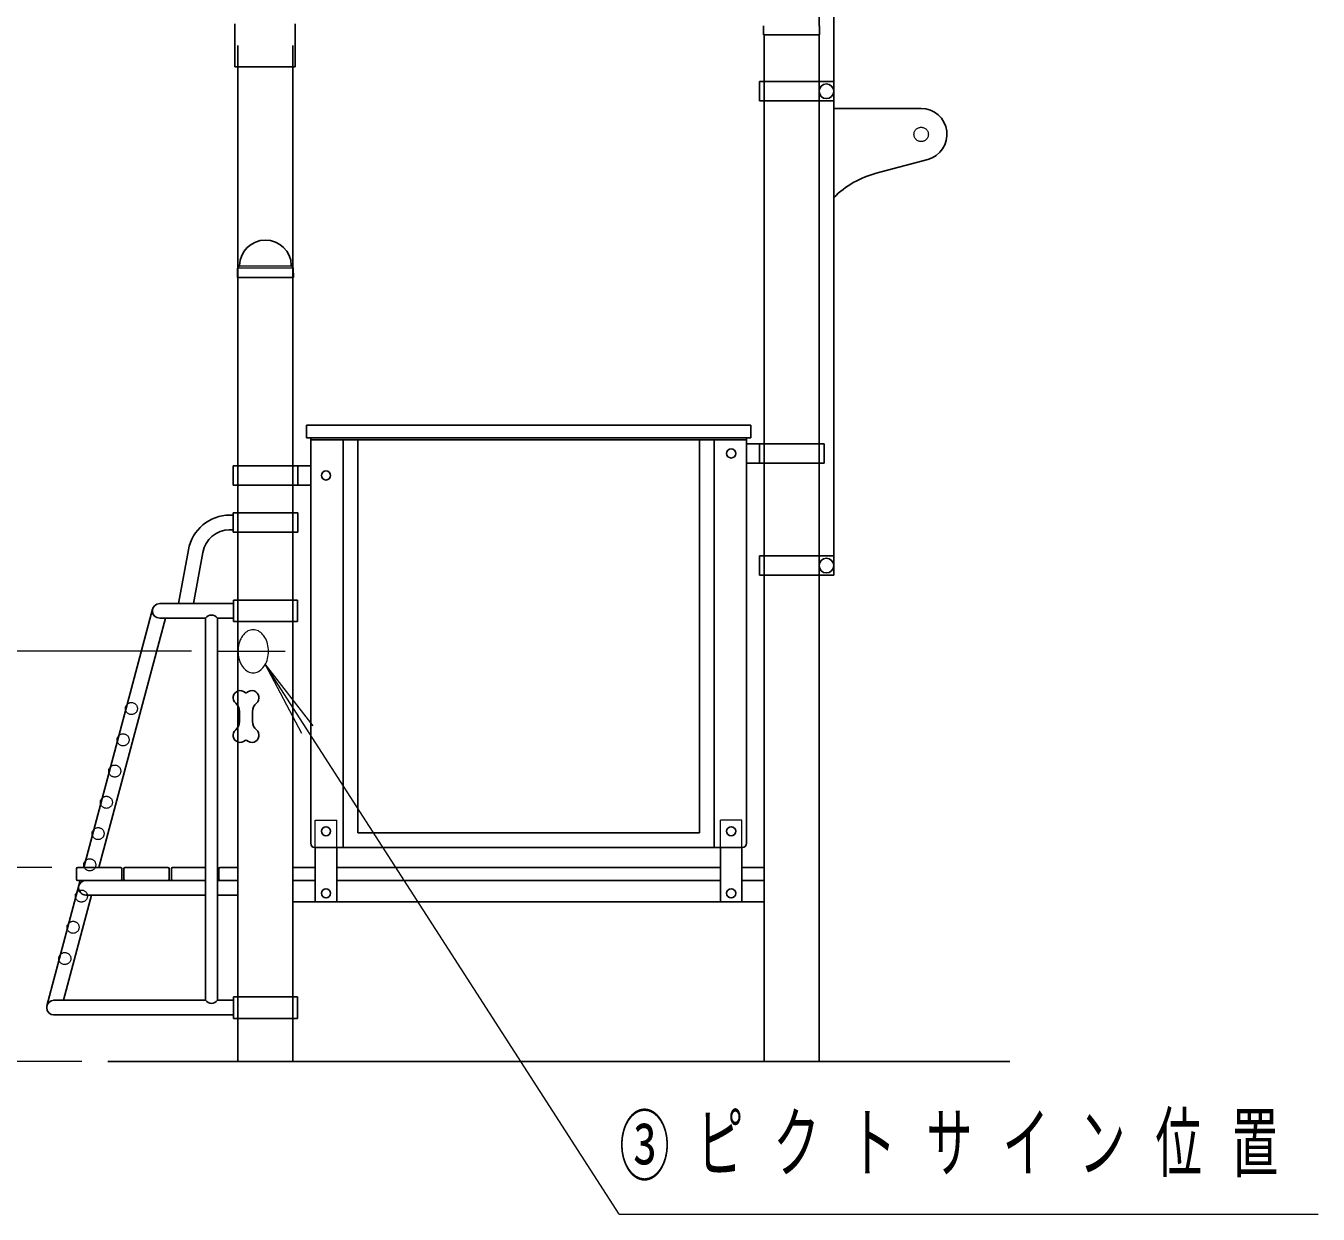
# Model space of a CAD drawing. Units: millimetres on the paper. Extents: x -365 to 0, y -26 to 257.
# Drawn here: x -334.36 to -284.43, y 47.19 to 93.12 of the extents above; entities that cross this region are included whole.
import ezdxf
from ezdxf.enums import TextEntityAlignment as Align

# ---------------------------------------------------------------- set-up
doc = ezdxf.new("R2010")
doc.units = ezdxf.units.MM
for name, pattern in [('USER1', [4.5, 2.5, -2]), ('USER2', [6, 3, -1, 1, -1]), ('USER3', [8, 3, -1, 1, -1, 1, -1])]:
    doc.linetypes.add(name, pattern=pattern)
doc.layers.add('LY_1', color=7, linetype='Continuous', lineweight=13)
doc.styles.add('ＭＳ ゴシック', font='')
doc.styles.get('ＭＳ ゴシック').set_extended_font_data('MS Gothic')

msp = doc.modelspace()

# ---------------------------------------------------------------- linework, layer by layer
at = {"layer": 'LY_1', "lineweight": 25}
for p, q in [((-303.709, 93.106), (-303.709, 102.946)), ((-303.142, 71.879), (-303.142, 102.946)), ((-326.276, 93.192), (-326.276, 91.526)), ((-323.946, 93.192), (-323.946, 91.526)), ((-305.861, 92.778), (-305.854, 93.117)), ((-303.694, 92.778), (-303.701, 93.117)), ((-305.853, 92.77), (-303.703, 92.77)), ((-305.826, 53.064), (-305.826, 92.77)), ((-303.71, 53.064), (-303.71, 92.77)), ((-326.16, 53.064), (-326.16, 92.359)), ((-324.043, 53.064), (-324.043, 92.359)), ((-326.276, 91.526), (-323.946, 91.526)), ((-303.142, 90.963), (-306.017, 90.963)), ((-306.017, 90.213), (-306.017, 90.963)), ((-303.142, 90.213), (-306.017, 90.213)), ((-299.767, 89.921), (-303.142, 89.921)), ((-299.509, 87.955), (-301.51, 87.419)), ((-326.185, 83.396), (-326.178, 83.735)), ((-326.176, 83.388), (-324.026, 83.388)), ((-326.158, 83.781), (-326.116, 83.823)), ((-324.044, 83.781), (-324.087, 83.823)), ((-324.018, 83.396), (-324.025, 83.735)), ((-323.518, 77.688), (-323.518, 77.188)), ((-323.518, 77.688), (-306.351, 77.688)), ((-306.351, 77.688), (-306.351, 77.188)), ((-323.518, 77.188), (-306.351, 77.188)), ((-323.351, 77.188), (-323.351, 61.521)), ((-323.351, 77.113), (-306.518, 77.113)), ((-322.101, 77.113), (-322.101, 61.354)), ((-321.535, 77.113), (-321.535, 61.921)), ((-308.335, 77.113), (-308.335, 61.921)), ((-307.768, 77.113), (-307.768, 61.354)), ((-306.518, 77.188), (-306.518, 61.521)), ((-306.518, 76.963), (-303.518, 76.963)), ((-306.018, 76.963), (-306.018, 76.213)), ((-303.518, 76.963), (-303.518, 76.213)), ((-326.351, 76.113), (-323.351, 76.113)), ((-326.351, 76.113), (-326.351, 75.363)), ((-323.851, 76.113), (-323.851, 75.363)), ((-306.518, 76.213), (-303.518, 76.213)), ((-326.351, 75.363), (-323.351, 75.363)), ((-326.507, 74.204), (-326.351, 74.204)), ((-326.351, 74.296), (-323.851, 74.296)), ((-326.351, 74.296), (-326.351, 73.546)), ((-323.851, 74.296), (-323.851, 73.546)), ((-326.507, 73.638), (-326.351, 73.638)), ((-326.351, 73.546), (-323.851, 73.546)), ((-328.46, 70.788), (-328.071, 72.862)), ((-327.884, 70.788), (-327.513, 72.766)), ((-303.142, 72.629), (-306.017, 72.629)), ((-306.017, 71.879), (-306.017, 72.629)), ((-303.142, 71.879), (-306.017, 71.879)), ((-326.334, 70.088), (-326.334, 70.921)), ((-326.334, 70.921), (-323.867, 70.921)), ((-323.867, 70.088), (-323.867, 70.921)), ((-332.118, 60.588), (-329.458, 70.577)), ((-329.184, 70.788), (-326.334, 70.788)), ((-331.532, 60.588), (-328.966, 70.221)), ((-329.184, 70.221), (-327.411, 70.221)), ((-327.411, 55.454), (-327.411, 70.221)), ((-326.957, 55.454), (-326.957, 70.221)), ((-326.957, 70.221), (-326.334, 70.221)), ((-326.334, 70.088), (-323.867, 70.088)), ((-326.099, 66.614), (-326.099, 66.228)), ((-325.599, 66.614), (-325.599, 66.228)), ((-321.535, 61.921), (-308.335, 61.921)), ((-323.185, 61.354), (-306.685, 61.354)), ((-323.179, 59.254), (-323.179, 61.354)), ((-322.346, 59.254), (-322.346, 61.354)), ((-307.524, 59.254), (-307.524, 61.354)), ((-306.69, 59.254), (-306.69, 61.354)), ((-332.401, 60.538), (-332.401, 60.138)), ((-330.701, 60.588), (-332.351, 60.588)), ((-330.651, 60.138), (-330.651, 60.538)), ((-330.567, 60.538), (-330.567, 60.138)), ((-328.867, 60.588), (-330.517, 60.588)), ((-328.817, 60.138), (-328.817, 60.538)), ((-328.734, 60.538), (-328.734, 60.138)), ((-327.411, 60.588), (-328.684, 60.588)), ((-326.901, 60.538), (-326.901, 60.138)), ((-326.159, 60.588), (-326.851, 60.588)), ((-323.179, 60.588), (-324.043, 60.588)), ((-307.524, 60.588), (-322.346, 60.588)), ((-305.826, 60.588), (-306.69, 60.588)), ((-333.541, 55.244), (-332.251, 60.088)), ((-332.351, 60.088), (-332.318, 60.088)), ((-332.318, 60.088), (-327.411, 60.088)), ((-326.957, 60.088), (-326.159, 60.088)), ((-323.179, 60.088), (-324.043, 60.088)), ((-307.524, 60.088), (-322.346, 60.088)), ((-305.826, 60.088), (-306.69, 60.088)), ((-332.899, 55.454), (-331.816, 59.521)), ((-331.816, 59.521), (-332.033, 59.521)), ((-327.411, 59.521), (-331.816, 59.521)), ((-326.159, 59.521), (-326.957, 59.521)), ((-305.826, 59.254), (-324.043, 59.254)), ((-333.293, 55.454), (-327.411, 55.454)), ((-326.957, 55.454), (-326.334, 55.454)), ((-326.334, 55.588), (-323.867, 55.588)), ((-326.334, 54.754), (-326.334, 55.588)), ((-323.867, 54.754), (-323.867, 55.588)), ((-333.293, 54.888), (-326.334, 54.888)), ((-326.334, 54.754), (-323.867, 54.754)), ((-331.193, 53.088), (-296.347, 53.088))]:
    msp.add_line(p, q, dxfattribs=at)
at = {"layer": 'LY_1'}
for p, q in [((-326.154, 83.761), (-324.049, 83.761)), ((-326.087, 83.838), (-324.116, 83.838)), ((-327.962, 68.945), (-337.217, 68.945)), ((-325.109, 68.43), (-323.711, 65.776)), ((-325.109, 68.43), (-323.271, 66.059)), ((-311.43, 47.187), (-325.109, 68.43)), ((-333.351, 60.588), (-347.16, 60.588)), ((-332.193, 53.088), (-357.16, 53.088)), ((-311.43, 47.187), (-284.43, 47.187))]:
    msp.add_line(p, q, dxfattribs=at)
at = {"layer": 'LY_1', "linetype": 'USER2'}
msp.add_line((-326.962, 68.945), (-324.338, 68.945), dxfattribs=at)
at = {"layer": 'LY_1', "linetype": 'USER1'}
for p, q in [((-323.179, 62.421), (-322.346, 62.421)), ((-323.179, 61.354), (-323.179, 62.421)), ((-322.346, 61.354), (-322.346, 62.421)), ((-307.524, 61.354), (-307.524, 62.421)), ((-306.69, 62.421), (-307.524, 62.421)), ((-306.69, 61.354), (-306.69, 62.421))]:
    msp.add_line(p, q, dxfattribs=at)
at = {"layer": 'LY_1', "linetype": 'USER3'}
msp.add_lwpolyline([(-325.572, 69.778), (-325.624, 69.775), (-325.675, 69.765), (-325.725, 69.75), (-325.774, 69.728), (-325.821, 69.7), (-325.867, 69.666), (-325.91, 69.627), (-325.951, 69.583), (-325.989, 69.534), (-326.024, 69.48), (-326.055, 69.423), (-326.083, 69.361), (-326.106, 69.297), (-326.126, 69.23), (-326.142, 69.16), (-326.153, 69.089), (-326.159, 69.017), (-326.162, 68.945), (-326.159, 68.872), (-326.153, 68.8), (-326.142, 68.729), (-326.126, 68.66), (-326.106, 68.593), (-326.083, 68.528), (-326.055, 68.467), (-326.024, 68.409), (-325.989, 68.355), (-325.951, 68.306), (-325.91, 68.262), (-325.867, 68.223), (-325.821, 68.189), (-325.774, 68.162), (-325.725, 68.14), (-325.675, 68.124), (-325.624, 68.115), (-325.572, 68.111), (-325.521, 68.115), (-325.47, 68.124), (-325.42, 68.14), (-325.371, 68.162), (-325.323, 68.189), (-325.278, 68.223), (-325.234, 68.262), (-325.194, 68.306), (-325.156, 68.355), (-325.121, 68.409), (-325.09, 68.467), (-325.062, 68.528), (-325.038, 68.593), (-325.019, 68.66), (-325.003, 68.729), (-324.992, 68.8), (-324.985, 68.872), (-324.983, 68.945), (-324.985, 69.017), (-324.992, 69.089), (-325.003, 69.16), (-325.019, 69.23), (-325.038, 69.297), (-325.062, 69.361), (-325.09, 69.423), (-325.121, 69.48), (-325.156, 69.534), (-325.194, 69.583), (-325.234, 69.627), (-325.278, 69.666), (-325.323, 69.7), (-325.371, 69.728), (-325.42, 69.75), (-325.47, 69.765), (-325.521, 69.775)], close=True, dxfattribs=at)
at = {"layer": 'LY_1', "lineweight": 25}
for centre, radius in [((-303.426, 90.588), 0.283), ((-307.107, 76.588), 0.175), ((-322.762, 75.738), 0.175), ((-303.426, 72.254), 0.283), ((-322.762, 61.988), 0.175), ((-307.107, 61.988), 0.175), ((-322.762, 59.588), 0.175), ((-307.107, 59.588), 0.175)]:
    msp.add_circle(centre, radius, dxfattribs=at)
at = {"layer": 'LY_1', "linetype": 'USER1'}
msp.add_circle((-299.767, 88.921), 0.278, dxfattribs=at)
at = {"layer": 'LY_1', "linetype": 'USER3'}
for centre in [(-330.279, 66.729), (-330.601, 65.521), (-330.922, 64.313), (-331.244, 63.105), (-331.566, 61.897), (-331.887, 60.689), (-332.209, 59.482), (-332.531, 58.274), (-332.852, 57.066)]:
    msp.add_circle(centre, 0.233, dxfattribs=at)
at = {"layer": 'LY_1', "lineweight": 25}
for centre, radius, start, end in [((-305.853, 92.778), 0.0083, 178.878, 270), ((-303.703, 92.778), 0.0083, 270, 1.122), ((-299.768, 88.921), 1, 285, 90), ((-300.561, 83.877), 3.667, 105, 134.751), ((-325.101, 83.838), 1, 1.1401, 178.8584), ((-326.176, 83.396), 0.0083, 178.878, 270), ((-326.111, 83.733), 0.0667, 135, 178.996), ((-326.151, 83.858), 0.05, 315, 358.8584), ((-324.052, 83.858), 0.05, 181.1401, 225), ((-324.092, 83.733), 0.0667, 1.0039, 45), ((-324.026, 83.396), 0.0083, 270, 1.122), ((-326.478, 72.588), 1.617, 90, 170.2176), ((-326.478, 72.588), 1.05, 90, 170.2176), ((-329.184, 70.504), 0.283, 90, 270), ((-327.184, 70.068), 0.273, 33.9474, 146.0526), ((-326.074, 67.146), 0.275, 46.1869, 230.3159), ((-325.624, 67.146), 0.275, 309.6841, 133.8131), ((-326.516, 66.614), 0.417, 0, 50.3159), ((-325.849, 67.38), 0.05, 226.1869, 313.8131), ((-325.182, 66.614), 0.417, 129.6841, 180), ((-326.074, 65.696), 0.275, 129.6841, 313.8131), ((-326.516, 66.228), 0.417, 309.6841, 0), ((-325.624, 65.696), 0.275, 226.1869, 50.3159), ((-325.182, 66.228), 0.417, 180, 230.3159), ((-325.849, 65.461), 0.05, 46.1869, 133.8131), ((-323.185, 61.521), 0.167, 180, 270), ((-306.685, 61.521), 0.167, 270, 0), ((-332.351, 60.538), 0.05, 90, 180), ((-330.701, 60.538), 0.05, 0, 90), ((-330.517, 60.538), 0.05, 90, 180), ((-328.867, 60.538), 0.05, 0, 90), ((-328.684, 60.538), 0.05, 90, 180), ((-326.851, 60.538), 0.05, 90, 180), ((-332.351, 60.138), 0.05, 180, 270), ((-332.033, 59.804), 0.283, 85.2044, 270), ((-330.701, 60.138), 0.05, 270, 0), ((-330.517, 60.138), 0.05, 180, 270), ((-328.867, 60.138), 0.05, 270, 0), ((-328.684, 60.138), 0.05, 180, 270), ((-326.851, 60.138), 0.05, 180, 270), ((-333.267, 55.171), 0.283, 90, 270), ((-327.184, 55.607), 0.273, 213.9474, 326.0526)]:
    msp.add_arc(centre, radius, start, end, dxfattribs=at)

# ---------------------------------------------------------------- texts
at = {"layer": 'LY_1', "style": 'ＭＳ ゴシック', "width": 0.65}
msp.add_text('③', height=2.199, dxfattribs=at).set_placement((-311.43, 49.837), align=Align.MIDDLE_LEFT)
at = {"layer": 'LY_1', "insert": (-308.43, 49.837), "char_height": 2.199, "attachment_point": 4, "style": 'ＭＳ ゴシック'}
msp.add_mtext('\\T1.64;\\W0.6;ピクトサイン位置', dxfattribs=at)

doc.saveas('drawing.dxf')
